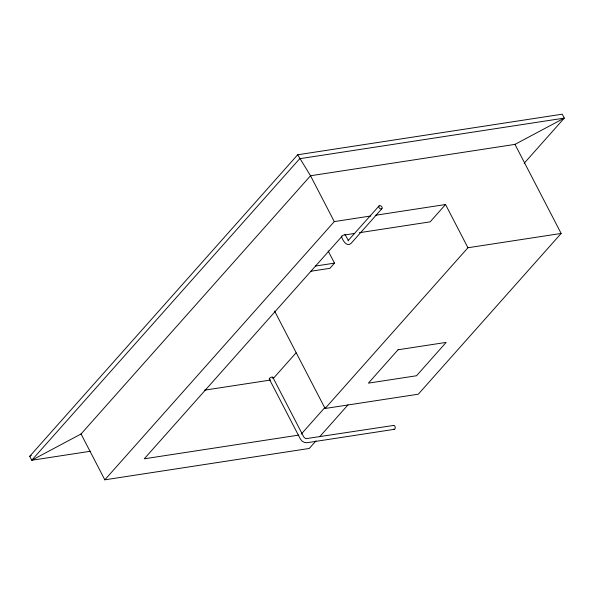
<?xml version="1.0" encoding="UTF-8"?>
<svg xmlns="http://www.w3.org/2000/svg" width="594" height="594" viewBox="0 0 594 594"><rect width="100%" height="100%" fill="white"/><g stroke="black" fill="none" stroke-linecap="round" stroke-linejoin="round"><path stroke-width="0.89" d="M90.333 451.269L31.734 460.253L29.7 456.326L297.676 154.774L562.266 114.182L564.3 118.109L524.257 163.172M310.528 175.75L81.051 433.976L31.734 460.253L299.71 158.702L564.3 118.109L514.983 144.387L310.528 175.75L297.676 154.774M80.992 433.858L104.819 479.818L334.288 221.592L370.76 215.993M379.106 205.903L348.017 240.711L348.581 240.778L344.854 234.266M381.86 208.724A1.975 1.344 41.6 0 1 378.89 207.358A1.975 1.344 41.6 0 1 380.695 205.858A1.975 1.344 41.6 0 1 381.86 208.724L351.032 243.414C346.458 247.594 342.174 239.397 341.335 236.041M328.118 250.854L334.489 263.135L329.863 268.332L310.796 271.258M273.337 378.423L296.057 352.858M274.606 311.078L325.096 408.486L467.938 247.743L445.537 204.522L430.138 221.852L359.288 232.722M301.232 434.125L325.178 407.172M316.03 440.852L309.274 448.455L104.819 479.818M319.721 436.701L347.98 404.9M514.894 144.223L561.144 233.449L418.302 394.193L325.096 408.486M29.7 456.326L31.274 455.383M375.319 215.295L445.537 204.522M354.744 233.42L342.938 235.231L144.268 458.798L298.789 435.098M315.414 266.06L334.489 263.135M467.938 247.743L561.144 233.449M204.447 390.184L270.277 380.086M393.696 425.43L305.717 438.706L303.772 436.991L272.876 377.376M394.201 429.351L306.964 442.73L304.328 442.411L301.997 441.015L300.326 438.921L269.401 379.262M310.462 175.631L334.288 221.592M393.376 425.527A1.975 1.262 81.3 0 1 395.233 427.531A1.975 1.262 81.3 0 1 393.54 429.15M270.062 379.18A1.975 0.713 -27.4 0 1 269.609 378.237A1.975 0.713 -27.4 0 1 272.23 376.997A1.975 0.713 -27.4 0 1 272.23 378.155M398.047 349.777L368.399 383.137L416.513 375.757L446.153 342.396L398.047 349.777"/></g></svg>
